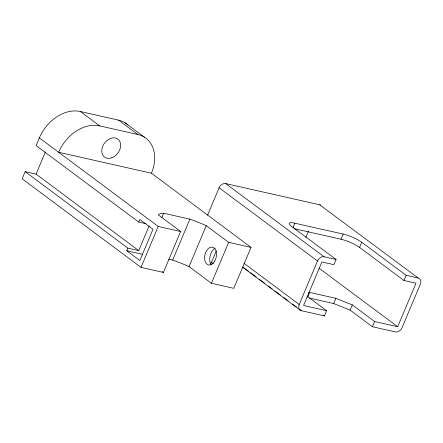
<?xml version="1.0" encoding="UTF-8"?>
<svg xmlns="http://www.w3.org/2000/svg" width="443" height="443" viewBox="0 0 443 443"><rect width="100%" height="100%" fill="white"/><g stroke="black" fill="none" stroke-linecap="round" stroke-linejoin="round"><path stroke-width="0.66" d="M149.158 225.83L138.742 250.605L36.077 174.127L25.162 171.662L22.15 178.822L141.029 267.378L163.406 272.428L180.611 231.506L158.223 214.833A43.508 9.12 22.8 0 1 163.7 213.238L189.881 219.147A43.508 9.12 22.8 0 1 206.255 225.675L228.643 242.349L251.02 247.399L233.821 288.327L211.438 283.271L189.056 266.597A43.508 9.12 22.8 0 0 172.681 260.069L168.65 259.161M127.944 124.965A36.121 26.934 -53.3 0 0 118.541 120.125L80.333 111.503A36.121 26.934 -53.3 0 0 39.355 137.9L36.11 145.614L138.775 222.093L145.841 223.687M36.077 174.127L45.424 151.894M138.775 222.093L139.872 219.49L152.996 229.264L139.855 260.523L126.731 250.744L127.828 248.141L25.162 171.662M161.845 217.646L163.7 213.238M141.029 267.378L158.229 226.456L39.355 137.9M172.681 260.069L189.881 219.147M207.59 215.171L219.097 187.788A5.781 4.308 -53.3 0 1 225.653 183.568L319.674 204.788A5.781 4.308 -53.4 0 1 320.732 205.225M189.056 266.597L206.255 225.675M210.774 264.083L216.378 250.738M211.438 283.271L228.643 242.349M292.923 227.774L294.844 223.2L343.109 234.065A14.447 3.035 22.8 0 1 361.748 242.277L406.153 275.286L418.164 277.999A5.781 4.308 -53.4 0 1 420.341 284.196L402.045 327.72A5.781 4.308 -53.3 0 1 395.488 331.945L372.452 326.746L350.103 310.1L333.695 303.544L309.524 298.089M305.775 237.625L308.428 231.318M301.384 310.704A5.781 4.308 -53.3 0 1 299.208 304.507L317.504 260.982A5.781 4.308 -53.3 0 1 324.06 256.757L336.071 259.465L333.878 264.676L321.873 261.968L303.577 305.498L326.607 310.693L324.42 315.903L301.384 310.704L299.728 309.469M307.752 297.054L309.701 292.424L335.883 298.338L352.296 304.889L374.645 321.535L397.676 326.735L415.977 283.21L403.966 280.497L359.589 247.421A14.447 3.035 22.8 0 0 340.949 239.214L294.025 228.649M340.949 239.214L343.109 234.065M333.695 303.544L335.883 298.338M359.589 247.421L361.748 242.277M350.103 310.1L352.296 304.889M372.452 326.746L374.645 321.535M403.966 280.497L406.153 275.286M308.494 292.784L309.701 292.424M80.333 111.503L99.631 125.878L137.839 134.506A36.121 26.934 -53.3 0 1 151.445 173.219L251.02 247.399M151.445 173.219L58.653 152.276A36.121 26.934 -53.3 0 1 99.631 125.878M158.229 226.456L180.611 231.506M127.828 248.141L138.742 250.605M126.731 250.744L142.663 254.343M319.674 204.788L418.164 277.999M336.071 259.465L291.66 226.456A14.447 3.007 22.9 0 1 294.844 223.2M225.653 183.568L324.06 256.757M219.097 187.788L317.504 260.982M125.136 122.833L144.435 137.208M319.076 268.225L397.676 326.735M118.541 120.125L137.839 134.506M306.988 296.079L326.607 310.693M323.329 315.095L324.42 315.903M211.184 262.057L213.404 263.712M162.299 271.609L163.406 272.428M243.977 263.258L299.208 304.507M243.39 267.395L248.362 271.105M250.572 272.755L256.093 276.881M259.41 279.356L264.382 283.066M268.248 285.956L272.113 288.842M274.876 290.907L280.397 295.027M283.708 297.502L288.127 300.803M292.546 304.103L296.411 306.993M242.338 266.957L300.326 310.272M210.957 264.726A10.111 6.396 -77.3 0 1 215.243 248.102M111.863 157.758A11.197 8.351 -53.3 0 0 119.056 140.243A11.197 8.351 -53.3 0 0 102.698 146.295A11.197 8.351 -53.3 0 0 111.863 157.758M214.34 261.747A9.104 5.759 -77.3 0 0 212.634 247.244A9.104 5.759 -77.3 0 0 204.666 259.316A9.104 5.759 -77.3 0 0 214.34 261.747"/></g></svg>
